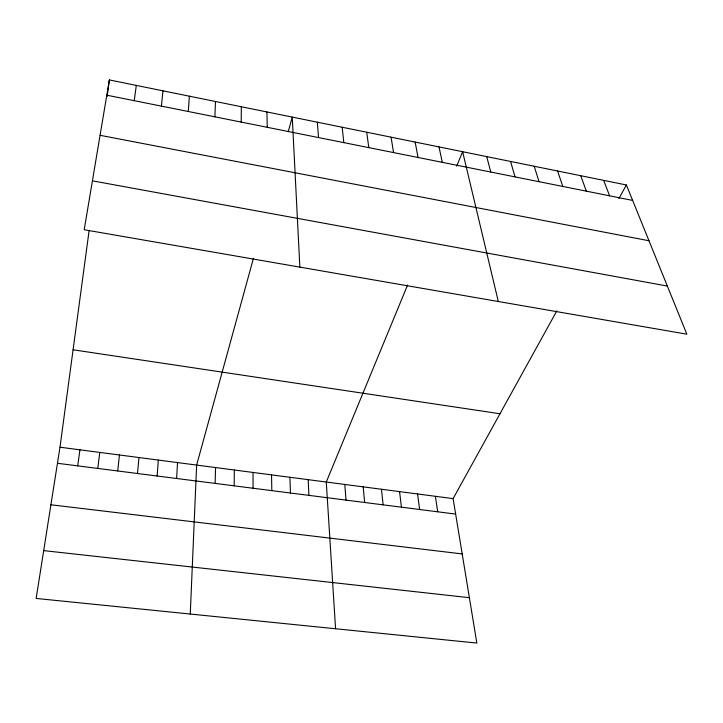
<?xml version="1.0" encoding="UTF-8"?>
<svg xmlns="http://www.w3.org/2000/svg" width="723" height="723" viewBox="0 0 723 723"><rect width="100%" height="100%" fill="white"/><g stroke="black" fill="none" stroke-linecap="round" stroke-linejoin="round"><path stroke-width="1.08" d="M241.211 122.088L241.337 106.751M234.18 485.829L234.36 470.013M215.138 483.398L215.562 467.555M214.885 116.828L215.481 101.491M190.266 614.044L196.629 465.079L253.457 258.274M176.62 478.481L177.542 462.584M188.296 111.505L189.363 96.186M157.135 475.996L158.319 460.063M137.506 473.493L138.952 457.532M161.419 106.118L162.973 90.827M117.722 470.971L119.44 454.984M97.786 468.423L99.774 452.408M556.818 310.899L453.104 498.617L476.837 643.063L36.15 598.436L59.991 447.212L89.092 230.718M107.131 96.52L109.363 79.937L626.38 184.98L686.85 334.189L84.202 229.742L109.363 79.937M134.252 100.687L136.304 85.404M77.704 465.856L79.955 449.823M288.26 131.631L292.255 117.09L299.864 267.121M407.6 285.016L326.281 482.033L335.571 628.757M456.701 166.082L462.63 151.713L498.31 301.509M618.906 198.518L626.38 184.98M43.687 550.619L469.381 597.686M50.917 504.771L462.196 553.926M57.451 463.28L455.653 514.098M59.991 447.212L453.104 498.617M73.086 349.787L499.991 413.755M92.417 180.831L667.347 286.064M100.063 135.3L648.983 240.759M106.796 95.192L632.643 200.425M603.678 180.37L609.588 195.816M580.75 175.707L586.308 191.152M557.587 171.008L562.783 186.444M534.207 166.254L539.033 181.69M510.583 161.455L515.038 176.891M486.724 156.611L490.79 172.038M439.006 146.914L442.295 162.332M415.156 142.06L418.039 157.478M391.062 137.171L393.547 152.58M435.391 496.294L437.722 511.803M417.542 493.963L419.656 509.498M366.733 132.228L368.802 147.628M399.557 491.613L401.455 507.175M381.446 489.245L383.118 504.835M342.151 127.23L343.805 142.621M363.19 486.859L364.645 502.476M317.325 122.187L318.545 137.569M344.808 484.455L346.028 500.108M308.161 479.665L308.929 495.372M289.914 477.27L290.447 493.014M266.923 111.948L267.257 127.302M271.532 474.866L271.83 490.637M253.014 472.453L253.077 488.242"/></g></svg>
